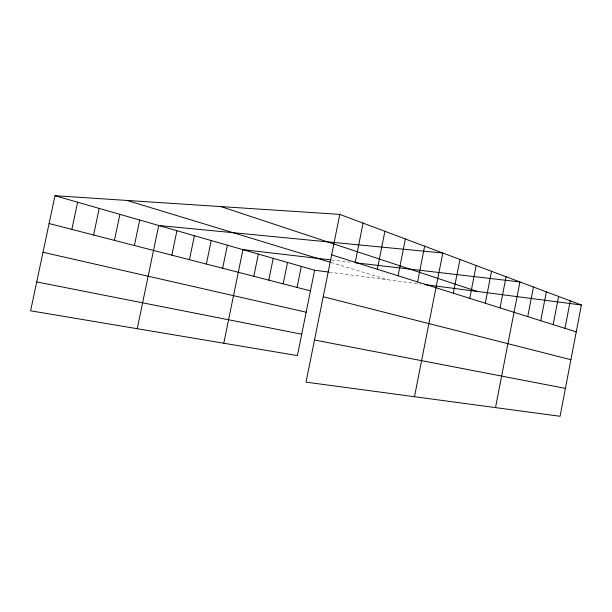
<?xml version="1.0" encoding="UTF-8"?>
<svg xmlns="http://www.w3.org/2000/svg" width="612" height="612" viewBox="0 0 612 612"><rect width="100%" height="100%" fill="white"/><g stroke="black" fill="none" stroke-linecap="round" stroke-linejoin="round"><path stroke-width="0.46" stroke-dasharray="3.06 2.29" d="M331.612 259.993L350.324 262.173M329.325 272.149L420.842 284.075M330.863 262.433L387.901 279.783"/><path stroke-width="0.92" d="M339.798 214.384L581.4 305.005L560.057 416.282L306.031 382.133L339.798 214.384L54.988 195.718L30.6 310.804L297.401 355.595L314.629 270.229L54.988 195.718M527.728 316.618L533.457 287.02M540.756 320.719L546.332 291.848M553.156 324.628L558.58 296.445M564.968 328.346L570.262 300.821M485.285 303.254L491.528 271.292M500.027 307.897L506.093 276.754M495.513 407.607L519.925 281.941L354.96 262.716M453.331 293.186L459.964 259.457M469.748 298.358L476.174 265.539M398.068 275.783L405.381 238.986M417.583 281.933L424.651 246.215M414.477 396.714L442.82 253.024L158.699 225.484L137.241 328.705M355.228 262.296L363.077 223.12M377.329 269.249L384.894 231.298M297.072 287.426L301.318 266.411M253.827 276.287L258.356 254.079M268.783 280.135L273.212 258.348M283.18 283.846L287.525 262.449M206.374 264.055L211.209 240.554M222.646 268.247L227.373 245.19M223.785 343.233L242.933 249.65L330.664 259.878M171.85 255.158L176.914 230.709M189.452 259.695L194.402 235.727M114.452 240.371L119.906 214.345M134.395 245.511L139.712 220.029M71.864 229.401L77.602 202.212M93.628 235.008L99.22 208.409M314.629 270.229L328.376 272.019M424.56 284.557L581.4 305.005M314.507 340.004L565.412 388.375M36.712 281.941L301.724 334.206M43.001 252.266L306.161 312.204M323.22 296.736L570.912 359.688M49.09 223.533L310.468 290.876M127.059 200.445L329.967 262.158M331.643 254.867L576.244 331.895M220.955 206.596L477.23 291.427"/></g></svg>
